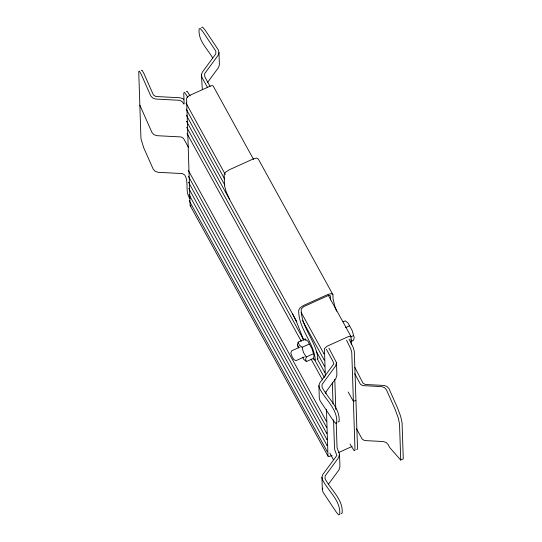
<?xml version="1.0" encoding="UTF-8"?>
<svg xmlns="http://www.w3.org/2000/svg" width="542" height="542" viewBox="0 0 542 542"><rect width="100%" height="100%" fill="white"/><g stroke="black" fill="none" stroke-linecap="round" stroke-linejoin="round"><path stroke-width="0.81" d="M317.883 359.041C316.616 341.311 300.763 327.354 301.244 308.981L303.737 306.616L327.815 295.729L329.556 295.329L330.39 295.803L330.525 299.956M298.141 342.158L299.38 345.064L302.138 347.273L303.452 352.463L306.264 356.975L305.6 359.603L306.44 361.548L313.411 358.397L314.096 355.762L311.941 348.628L307.87 341.223L305.112 339.007L298.141 342.158L297.456 344.793L298.412 347.971M328.892 348.133L336.494 362.645L335.579 366.046L322.09 384.386L322.016 387.11C327.7 398.316 340.274 407.787 339.129 421.513L338.106 422.001M336.23 422.807L337.063 447.888L339.536 454.223L338.621 457.617L325.125 475.964L325.051 478.688C330.735 489.887 343.316 499.358 342.165 513.084L341.142 513.579M201.563 27.662L202.559 27.1L205.093 30.061L218.277 49.85L218.975 52.588L218.128 55.304L204.639 73.644L204.768 76.761L210.066 86.395M318.886 385.701L319.59 388.438C325.275 399.637 337.849 409.108 336.704 422.835L335.681 423.322L333.174 420.443L319.99 400.646L319.292 397.909L318.886 385.701L319.733 382.991L333.791 363.906L332.781 360.958L326.359 349.278M321.928 477.272L322.625 480.009C328.31 491.215 340.891 500.686 339.739 514.412L338.716 514.9L336.216 512.014L323.032 492.217L322.327 489.487L321.928 477.272L322.775 474.562L336.826 455.483L334.529 449.033L333.56 419.772M322.327 489.487L322.754 488.125M202.322 89.545L201.434 74.755L202.281 72.249L215.777 53.902L215.852 51.178L202.667 31.382L200.133 28.421L199.138 28.99C197.837 40.46 207.464 48.794 212.62 57.926M207.539 82.459L218.534 67.513L219.381 64.803L218.975 52.588M325.491 392.523L335.986 378.255L336.9 374.861L336.494 362.645M328.527 484.094L339.021 469.826L339.942 466.432L339.536 454.223M225.262 174.409L186.109 103.237L186.733 102.641L186.577 98.061L189.07 95.697L210.614 85.954L212.356 85.561L213.189 86.029L253.561 159.429M224.645 179.029L186.306 109.342L186.929 108.746L186.773 104.037M224.849 185.134L186.509 115.446L187.132 114.85L186.976 110.141M296.833 321.724L186.712 121.55L187.336 120.961L187.153 115.466L186.509 115.446M303.967 340.43L186.915 127.655L187.539 127.065L187.383 122.35M301.318 341.352L187.119 133.759L187.742 133.169L187.586 128.461M189.002 171.191L189.158 175.899L188.535 176.496L326.386 427.082L327.009 426.493L326.833 420.998L326.189 420.978L188.331 170.391L188.955 169.795L187.762 133.779L187.119 133.759M188.738 182.6L189.382 182.62L189.565 188.115L188.941 188.704L326.792 439.291L327.415 438.702L327.233 433.207L326.589 433.187L188.738 182.6L189.361 182.01L189.205 177.295M189.144 194.808L189.788 194.829L189.971 200.323L189.348 200.913L327.199 451.506L327.822 450.91L327.639 445.416L326.995 445.402L189.144 194.808L189.768 194.219L189.612 189.51M301.122 312.307L323.96 353.824L324.583 353.235L324.428 348.655L326.921 346.284L348.465 336.548L350.207 336.148L351.04 336.623L351.189 341.196L351.833 341.216L351.02 339.732M302.544 320.634L324.163 359.929L324.787 359.339L324.604 353.845L323.96 353.824M316.21 351.209L324.367 366.033L324.99 365.443L324.807 359.949L324.163 359.929M351.833 341.216L351.209 341.812L351.291 344.163M317.226 358.797L324.563 372.137L325.186 371.548L325.01 366.053L324.367 366.033M326.189 420.978L326.812 420.389L326.447 409.495M326.589 433.187L327.212 432.597L327.029 427.103L326.386 427.082M326.995 445.402L327.619 444.806L327.436 439.311L326.792 439.291M141.36 70.609L142.058 70.182L143.874 73.461L153.386 94.918L155.832 96.503L180.107 97.763L182.837 98.658L183.826 99.613M186.285 91.774L187.132 91.28L190.127 95.88M356.677 449.569L357.551 449.155L354.312 351.473L353.296 347.625L349.068 339.068M343.052 321.853L345.274 320.844L348.039 323.059L352.11 330.457L354.258 337.598L353.574 340.234L350.606 341.575M300.038 347.029L291.589 350.85L290.824 352.978L291.969 356.318L293.723 359.515L295.946 360.667L304.394 356.853M302.138 347.273L309.109 344.123M345.566 327.632L349.272 325.959M306.264 356.975L313.276 353.804M350.464 336.988L353.445 335.64M355.931 400.314L353.398 401.459L348.188 391.995M332.111 455.483L328.825 456.574L327.991 456.1L190.14 205.513L190.018 201.699M338.262 452.699L352.11 446.432M356.534 428.81L362.232 439.162L364.583 440.565L383.363 441.54L386.27 442.557L388.255 444.711L389.596 447.407L400.734 460.05L403.268 458.905L402.062 422.726L400.687 416.466L397.72 408.39L388.966 388.621L386.981 386.466L384.075 385.45L365.294 384.474L362.944 383.072L354.854 367.429M186.109 103.237L186.753 103.251M186.306 109.342L186.949 109.355M186.712 121.55L187.356 121.571M186.915 127.655L187.559 127.675M188.331 170.391L188.975 170.405M188.535 176.496L189.178 176.516M188.941 188.704L189.585 188.724M189.348 200.913L189.991 200.933M324.563 372.137L325.207 372.158L325.342 376.08M327.199 451.506L327.842 451.52L327.991 456.1M190.14 205.513L190.974 205.98M313.195 358.953L315.349 360.186C314.082 342.456 298.229 328.506 298.71 310.126L300.139 307.727L303.696 305.397L327.774 294.509L331.379 293.601L332.923 294.658L333.059 298.811L335.105 307.375L336.684 311.21M306.44 361.548L303.683 359.339L302.754 357.164M332.923 294.658L258.358 159.111L256.813 158.054L253.209 158.962L229.13 169.849L225.574 172.187L224.144 174.585L224.51 185.574L226.136 191.732L229.686 199.564M328.201 295.099L351.04 336.623M207.606 87.669L201.922 77.337L201.434 74.755M346.534 340.213L350.762 348.77L351.778 352.618L355.017 450.3L354.143 450.714L349.976 444M187.593 97.025L184.598 92.431L183.752 92.919L184.117 103.908L183.752 104.017L182.281 101.713L179.93 100.311L155.649 99.05L152.749 98.034L150.757 95.88L141.252 74.423L139.43 71.144L138.732 71.571L140.961 138.725L143.677 147.681L153.19 169.138L155.181 171.292L158.081 172.309L182.356 173.569L184.707 174.971C189.219 182.132 184.673 191.577 189.91 198.643M314.164 358.967L324.36 377.503M311.101 359.143L322.524 379.901M188.365 147.2L183.494 138.339L181.143 136.943L156.862 135.683L153.962 134.667L151.977 132.512L139.85 105.148M329.8 453.065L333.418 459.63M292.653 314.028L296.711 322.307L303.54 339.719M354.712 373.655L360.41 384.217L362.761 385.619L381.541 386.595L384.447 387.611L386.432 389.766L395.186 409.535L398.153 417.611L399.529 423.871L400.734 460.05M305.112 339.007L305.668 340.308M297.456 344.793L298.296 346.745M334.787 379.325L335.789 409.427M332.334 382.984L333.032 403.885M325.864 391.907L325.918 393.58"/></g></svg>
